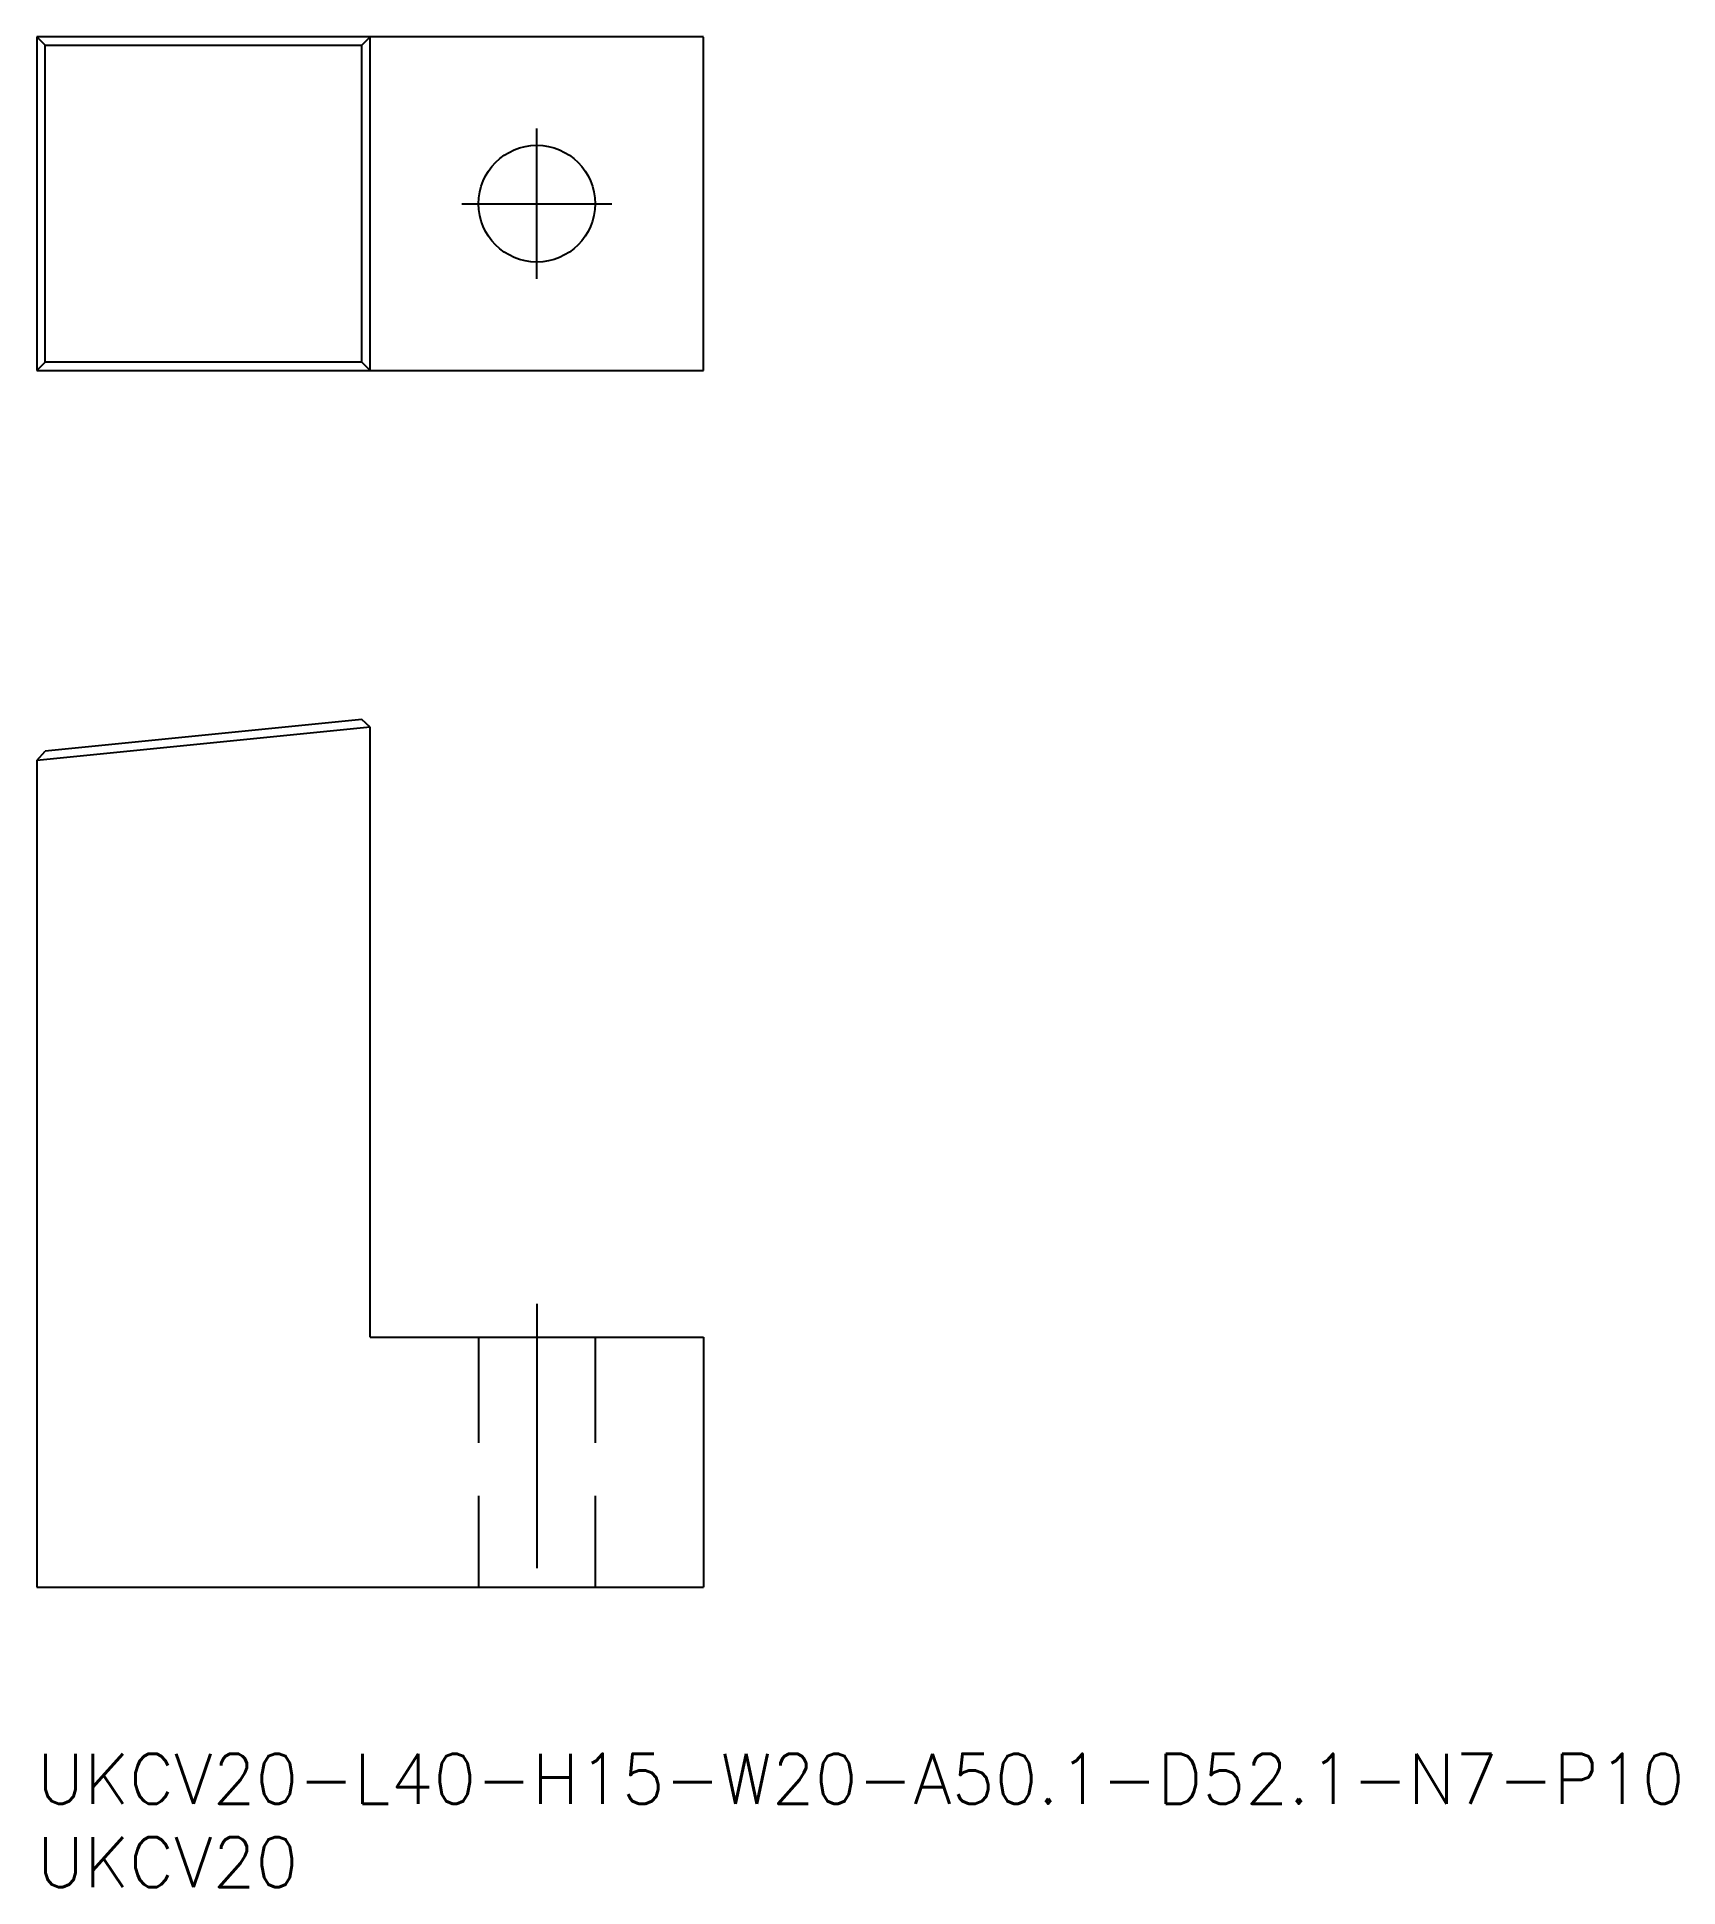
# Model space of a CAD drawing. Extents: x 0 to 98, y -8 to 103.
import ezdxf

# ---------------------------------------------------------------- set-up
doc = ezdxf.new("R2010")
doc.units = 0
doc.header["$LTSCALE"] = 0.5
doc.linetypes.add('CENTER', pattern=[50.8, 31.75, -6.35, 6.35, -6.35])
doc.linetypes.add('DASHED', pattern=[19.05, 12.7, -6.35])
for name, color, linetype in [('MSM_CENTER', 1, 'CENTER'), ('MSM_CONTINUOUS', 7, 'CONTINUOUS'), ('MSM_DASHED', 4, 'DASHED'), ('MSM_PART_NUMBER', 7, 'CONTINUOUS')]:
    doc.layers.add(name, color=color, linetype=linetype)
doc.styles.get("Standard").update_dxf_attribs({"font": 'txt.shx', "height": 3, "bigfont": 'bigfont.shx'})

# ---------------------------------------------------------------- blocks, each defined once
blk = doc.blocks.new('*U15')
at = {"layer": 'MSM_PART_NUMBER'}
blk.add_text('UKCV20-L40-H15-W20-A50.1-D52.1-N7-P10', height=3, dxfattribs=at).set_placement((0, -3))
blk = doc.blocks.new('*U16')
at = {"layer": 'MSM_PART_NUMBER'}
blk.add_text('UKCV20', height=3, dxfattribs=at).set_placement((0, -8))

msp = doc.modelspace()

# ---------------------------------------------------------------- linework, layer by layer
at = {"layer": 'MSM_CENTER'}
for p, q in [((30, 88.5), (30, 97.5)), ((25.5, 93), (34.5, 93)), ((30, 27), (30, 8))]:
    msp.add_line(p, q, dxfattribs=at)
at = {"layer": 'MSM_CONTINUOUS'}
for p, q in [((40, 103), (0, 103)), ((0, 103), (0, 83)), ((0.5, 102.5), (0, 103)), ((0.5, 83.5), (0.5, 102.5)), ((0.5, 102.5), (19.5, 102.5)), ((20, 103), (19.5, 102.5)), ((19.5, 83.5), (19.5, 102.5)), ((20, 83), (20, 103)), ((40, 83), (40, 103)), ((0, 83), (0.5, 83.5)), ((19.5, 83.5), (0.5, 83.5)), ((20, 83), (19.5, 83.5)), ((0, 83), (40, 83)), ((20, 61.6), (0, 59.6)), ((19.5, 62.05), (0.5, 60.15)), ((20, 61.6), (19.5, 62.05)), ((20, 25), (20, 61.6)), ((0, 59.6), (0.5, 60.15)), ((0, 59.6), (0, 10)), ((20, 25), (40, 25)), ((40, 25), (40, 10)), ((0, 10), (40, 10))]:
    msp.add_line(p, q, dxfattribs=at)
msp.add_circle((30, 93), 3.5, dxfattribs=at)
at = {"layer": 'MSM_DASHED'}
for p, q in [((26.5, 25), (26.5, 10)), ((33.5, 25), (33.5, 10))]:
    msp.add_line(p, q, dxfattribs=at)

# ---------------------------------------------------------------- block references
at = {"layer": 'MSM_PART_NUMBER'}
for name in ['*U15', '*U16']:
    msp.add_blockref(name, (0, 0), dxfattribs=at)

doc.saveas('drawing.dxf')
